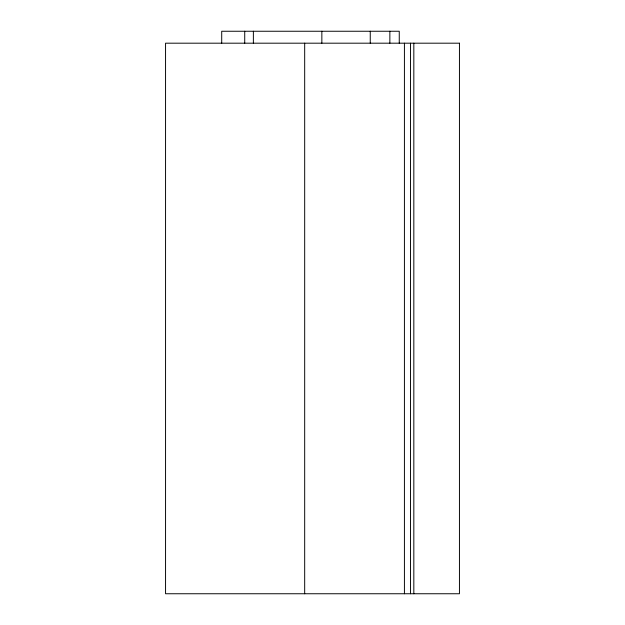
<?xml version="1.0" encoding="UTF-8"?>
<svg xmlns="http://www.w3.org/2000/svg" width="625" height="625" viewBox="0 0 625 625"><rect width="100%" height="100%" fill="white"/><g stroke="black" fill="none" stroke-linecap="round" stroke-linejoin="round"><path stroke-width="0.94" d="M413.828 43.188L413.828 593.75M410.508 43.188L410.508 593.75M404.422 43.188L404.422 593.75M399.258 43.188L399.258 31.25L221.711 31.25L221.711 43.188M389.859 31.25L389.859 43.188M370.25 31.25L370.25 43.188M321.852 31.25L321.852 43.188M304.68 43.188L304.68 593.75M253.375 31.25L253.375 43.188M244.727 31.25L244.727 43.188M459.445 43.188L165.555 43.188L165.555 593.75L459.445 593.75L459.445 43.188"/></g></svg>
